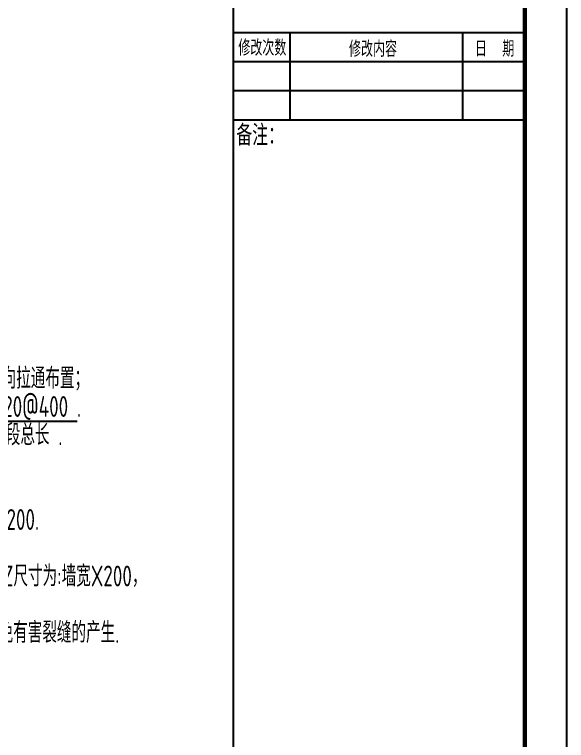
# Model space of a CAD drawing. Extents: x 627893 to 789462, y -407363 to 145317.
# Drawn here: x 728744 to 742006, y -223976 to -206537 of the extents above; entities that cross this region are included whole.
import ezdxf
from ezdxf.enums import TextEntityAlignment as Align

# ---------------------------------------------------------------- set-up
doc = ezdxf.new("R2010")
doc.units = 0
doc.header["$LTSCALE"] = 100
for name, color, linetype in [('PUB_TITLE', 4, 'CONTINUOUS'), ('TEXT', 2, 'CONTINUOUS'), ('tk', 7, 'CONTINUOUS')]:
    doc.layers.add(name, color=color, linetype=linetype)
doc.styles.add('HZTXT2', font='tssdeng.shx', dxfattribs={"width": 0.7, "bigfont": 'tssdchn.shx'})
doc.styles.add('tssd_rein', font='tssdeng.shx', dxfattribs={"width": 0.7, "bigfont": 'hztxt.shx'})

msp = doc.modelspace()

# ---------------------------------------------------------------- linework, layer by layer
at = {"layer": 'PUB_TITLE'}
for p, q in [((734005.8, -206965.6), (741005.8, -206965.6)), ((735358.7, -206965.6), (735358.7, -209065.5)), ((739511.4, -206965.6), (739511.4, -209065.5)), ((734005.8, -207665.6), (741005.8, -207665.6)), ((734005.8, -208365.5), (741005.8, -208365.5)), ((734005.8, -209065.5), (741005.8, -209065.5))]:
    msp.add_line(p, q, dxfattribs=at)
at = {"layer": 'tk'}
msp.add_line((734005.8, -247497.4), (734005.8, -190097.4), dxfattribs=at)
at = {"layer": 'tk', "color": 5}
msp.add_lwpolyline([(657905.8, -248497.4), (657905.8, -189097.4), (742005.8, -189097.4), (742005.8, -248497.4)], close=True, dxfattribs=at)
at = {"layer": 'tk', "const_width": 100}
msp.add_lwpolyline([(660405.8, -247497.4), (741005.8, -247497.4), (741005.8, -190097.4), (660405.8, -190097.4)], close=True, dxfattribs=at)

# ---------------------------------------------------------------- texts
at = {"layer": 'PUB_TITLE', "style": 'HZTXT2', "width": 0.8}
for s, height, p in [('修改次数', 380, (734698.2, -207316.9)), ('修改内容', 380, (737357.5, -207343.7)), ('日  期', 380, (740277.8, -207343.7)), ('备注：', 500, (734645.8, -209408.7))]:
    msp.add_text(s, height=height, dxfattribs=at).set_placement(p, align=Align.MIDDLE)
at = {"layer": 'TEXT', "color": 100, "style": 'tssd_rein', "width": 0.7}
for s, p in [('4.底板配筋：面筋采用 %%U%%13222@180 %%U双向拉通布置，底筋采用 %%U%%13225@200%%U 双向拉通布置；', (716230.9, -215524.1)), ('图中画出的板筋为除拉通筋外附加钢筋;图中画出而未注明的附加底筋均为 %%U%%13220@400 %%U.', (716634.7, -216202.7)), ('图中板底附加钢筋长度：连续跨表示从轴线中伸出水平段长度，单跨表示水平段总长 .', (716634.7, -216881.4)), ('7.筏板边缘侧面封边构造详图集11G101-3第84页，侧面构造纵筋均采用%%13212@200.', (716230.9, -218917.3)), ('9.单片填充墙的端头以及填充墙长%%1475m的砖墙应在中间加设构造柱GZ,构造柱GZ尺寸为:墙宽X200，', (716230.9, -220274.6)), ('10.本底板为大体积混凝土，其材料和施工应执行结施总国家有关规范的规定，避免有害裂缝的产生.', (715967.7, -221631.8))]:
    msp.add_text(s, height=500, dxfattribs=at).set_placement(p)

doc.saveas('drawing.dxf')
